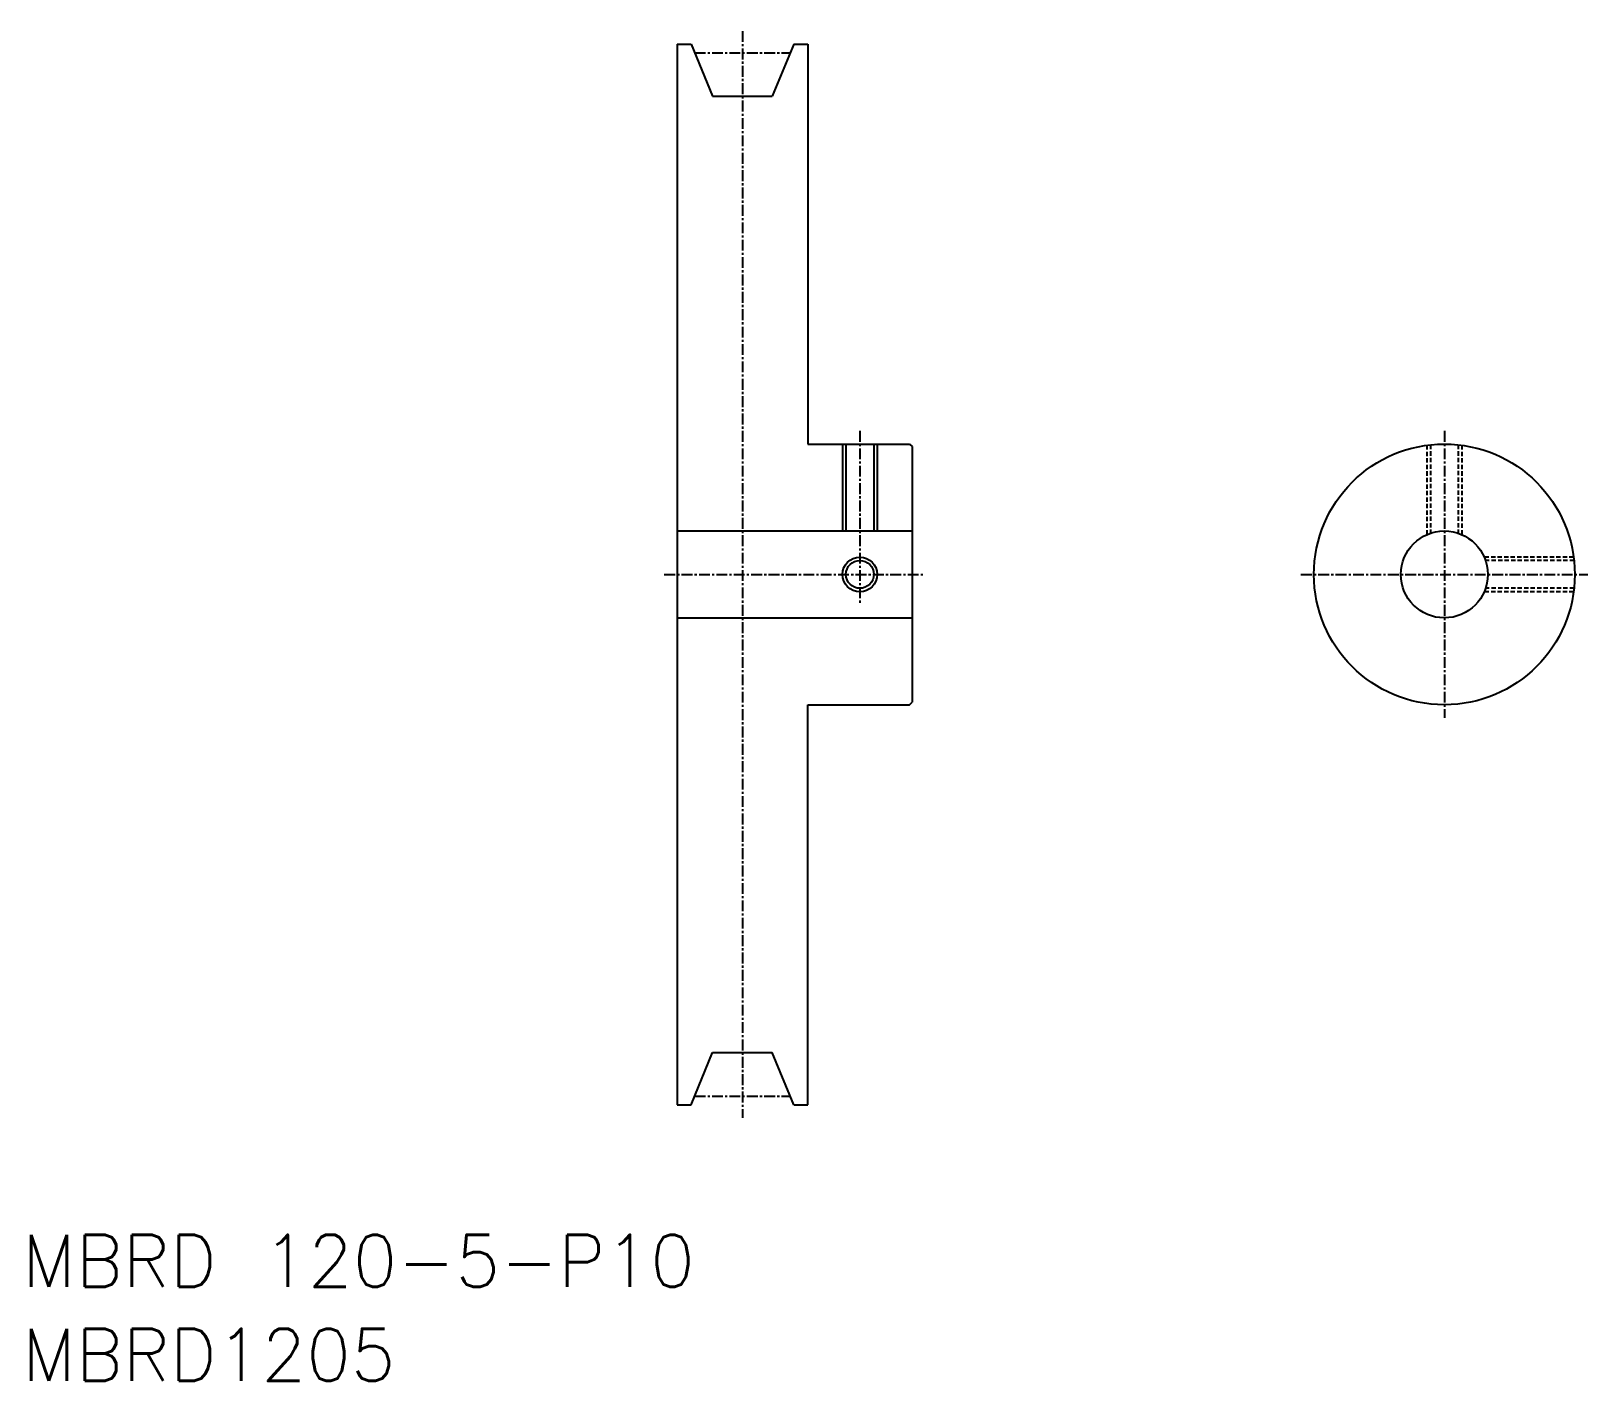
# Model space of a CAD drawing. Extents: x -285 to -106, y -61 to 94.
import ezdxf

# ---------------------------------------------------------------- set-up
doc = ezdxf.new("R2010")
doc.units = 0
doc.linetypes.add('CENTER', pattern=[2, 1.25, -0.25, 0.25, -0.25])
doc.linetypes.add('DASHED', pattern=[0.75, 0.5, -0.25])
doc.layers.get('0').update_dxf_attribs({"linetype": 'CONTINUOUS'})
doc.layers.add('CENTER', color=1, linetype='CENTER')
doc.styles.get("Standard").update_dxf_attribs({"font": 'txt.shx', "bigfont": '@extfont2.shx'})

msp = doc.modelspace()

# ---------------------------------------------------------------- linework, layer by layer
at = {"color": 7, "linetype": 'CONTINUOUS'}
for p, q in [((-210.65, 92.96), (-210.65, -29.04)), ((-210.65, 92.96), (-209.07, 92.96)), ((-209.07, 92.96), (-206.58, 86.96)), ((-197.24, 92.96), (-199.72, 86.96)), ((-197.24, 92.96), (-195.65, 92.96)), ((-195.65, 92.96), (-195.65, 46.96)), ((-206.58, 86.96), (-199.72, 86.96)), ((-195.65, 46.96), (-183.95, 46.96)), ((-191.25, 46.96), (-191.25, 36.96)), ((-188.05, 46.96), (-188.05, 36.96)), ((-183.95, 46.96), (-183.65, 46.66)), ((-183.65, 46.66), (-183.65, 17.26)), ((-210.65, 36.96), (-183.65, 36.96)), ((-210.65, 26.96), (-183.65, 26.96)), ((-195.65, 16.96), (-183.95, 16.96)), ((-195.65, -29.04), (-195.65, 16.96)), ((-183.95, 16.96), (-183.65, 17.26)), ((-209.07, -29.04), (-206.58, -23.04)), ((-206.58, -23.04), (-199.72, -23.04)), ((-197.24, -29.04), (-199.72, -23.04)), ((-210.65, -29.04), (-209.07, -29.04)), ((-197.24, -29.04), (-195.65, -29.04))]:
    msp.add_line(p, q, dxfattribs=at)
at = {"color": 3, "linetype": 'CONTINUOUS'}
for p, q in [((-191.65, 46.96), (-191.65, 36.96)), ((-187.65, 46.96), (-187.65, 36.96))]:
    msp.add_line(p, q, dxfattribs=at)
at = {"color": 3, "linetype": 'DASHED'}
for p, q in [((-124.43, 46.82), (-124.43, 36.54)), ((-124.03, 46.87), (-124.03, 36.7)), ((-120.83, 46.87), (-120.83, 36.7)), ((-120.43, 46.82), (-120.43, 36.54)), ((-107.56, 33.96), (-117.84, 33.96)), ((-107.51, 33.56), (-117.69, 33.56)), ((-107.56, 29.96), (-117.84, 29.96)), ((-107.51, 30.36), (-117.69, 30.36))]:
    msp.add_line(p, q, dxfattribs=at)
at = {"color": 7, "linetype": 'CONTINUOUS'}
for centre, radius in [((-122.43, 31.96), 15), ((-122.43, 31.96), 5), ((-189.65, 31.96), 1.6)]:
    msp.add_circle(centre, radius, dxfattribs=at)
at = {"color": 3, "linetype": 'CONTINUOUS'}
msp.add_circle((-189.65, 31.96), 2, dxfattribs=at)
at = {"layer": 'CENTER', "color": 1, "linetype": 'CENTER'}
for p, q in [((-203.15, 94.46), (-203.15, -30.54)), ((-208.65, 91.96), (-197.65, 91.96)), ((-189.65, 48.46), (-189.65, 28.46)), ((-122.43, 48.46), (-122.43, 15.46)), ((-212.15, 31.96), (-182.15, 31.96)), ((-212.15, 31.96), (-182.15, 31.96)), ((-138.93, 31.96), (-105.93, 31.96)), ((-208.65, -28.04), (-197.65, -28.04))]:
    msp.add_line(p, q, dxfattribs=at)

# ---------------------------------------------------------------- texts
at = {"color": 7, "linetype": 'CONTINUOUS'}
for s, p in [('MBRD 120-5-P10', (-285.99, -50)), ('MBRD1205', (-285.99, -60.81))]:
    msp.add_text(s, height=6, dxfattribs=at).set_placement(p)

doc.saveas('drawing.dxf')
